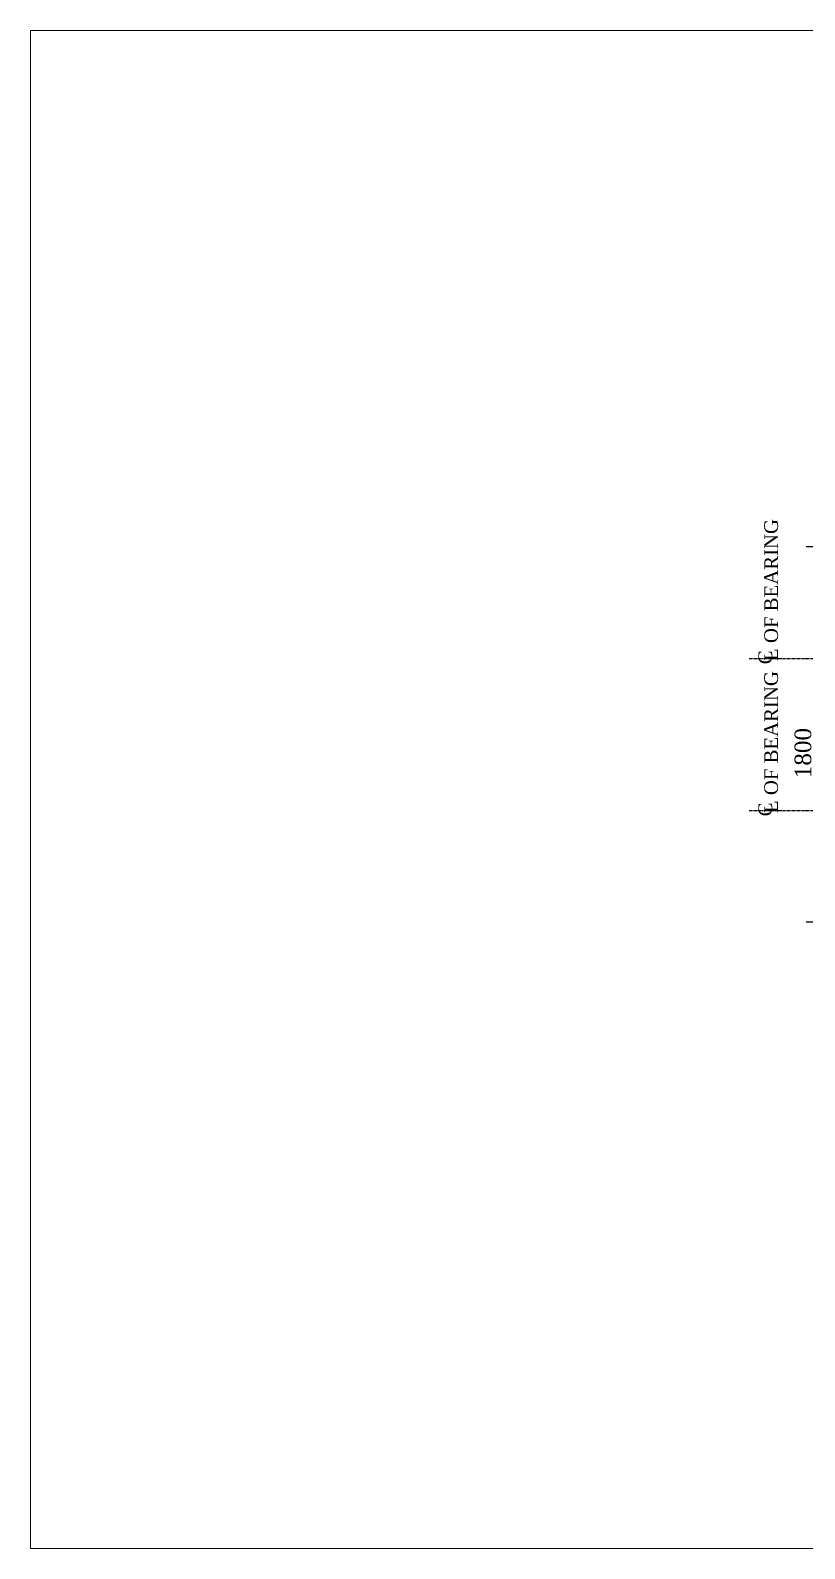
# Model space of a CAD drawing. Header units: millimetres. Extents: x -29779 to 80452, y -13100 to 39577.
# Drawn here: x 52420 to 56136, y 14511 to 21799 of the extents above; entities that cross this region are included whole.
import ezdxf

# ---------------------------------------------------------------- set-up
doc = ezdxf.new("R2010")
doc.units = ezdxf.units.MM
doc.header["$LTSCALE"] = 3
doc.linetypes.add('CENTER', pattern=[50.8, 31.75, -6.35, 6.35, -6.35])
for name, color, linetype in [('Center Line', 34, 'Continuous'), ('dim', 4, 'Continuous'), ('Text', 7, 'Continuous')]:
    doc.layers.add(name, color=color, linetype=linetype)
doc.layers.add('Dimision', color=4, linetype='Continuous', lineweight=13)
doc.styles.get("Standard").update_dxf_attribs({"font": 'times.ttf'})
doc.dimstyles.new('Copy of ISO-90', dxfattribs={"dimtxt": 90, "dimasz": 0.7, "dimexe": 1, "dimexo": 60, "dimgap": 75, "dimtad": 1, "dimdec": 0, "dimlfac": -1, "dimzin": 1, "dimdsep": 46, "dimtxsty": 'Standard', "dimblk": 'DIM', "dimcen": 60, "dimclrd": 256, "dimclre": 256, "dimclrt": 256, "dimadec": 0, "dimazin": 0, "dimtfac": 1, "dimtdec": 0, "dimtix": 1, "dimtofl": 0, "dimtmove": 0, "dimatfit": 3, "dimldrblk": 'DOT', "dimfxl": 60, "dimfxlon": 1, "dimtolj": 1, "dimlwd": -1, "dimarcsym": 0})

# ---------------------------------------------------------------- blocks, each defined once
blk = doc.blocks.new('DIM')
at = {"layer": 'dim'}
for p, q in [((-101, 0), (101, 0)), ((0, -101), (0, 101))]:
    blk.add_line(p, q, dxfattribs=at)
at = {"layer": 'dim', "const_width": 25.4}
blk.add_lwpolyline([(-13, 0, 1), (13, 0, 1)], format="xyb", close=True, dxfattribs=at)
blk = doc.blocks.new('*D275')
at = {"layer": 'Defpoints', "color": 0, "linetype": 'Continuous', "ltscale": 0.1, "transparency": 16777216}
for p in [(56194.4, 19319.8), (56414.3, 19319.8), (56368.6, 17519.8)]:
    blk.add_point(p, dxfattribs=at)
at = {"layer": 'Dimision', "linetype": 'Continuous', "lineweight": -2, "ltscale": 0.1, "transparency": 16777216}
for p, q in [((56239.4, 19319.8), (56193.4, 19319.8)), ((56239.4, 17519.8), (56193.4, 17519.8))]:
    blk.add_line(p, q, dxfattribs=at)
at = {"layer": 'Dimision', "linetype": 'Continuous', "ltscale": 0.1, "transparency": 16777216}
blk.add_line((56194.4, 17520.3), (56194.4, 19319.3), dxfattribs=at)
at = {"layer": 'Dimision', "linetype": 'Continuous', "ltscale": 0.1, "transparency": 16777216, "xscale": 0.5, "yscale": 0.5, "zscale": 0.5}
for p, rotation in [((56194.4, 19319.8), 90), ((56194.4, 17519.8), 270)]:
    blk.add_blockref('DIM', p, dxfattribs=dict(at, rotation=rotation))
at = {"layer": 'Dimision', "linetype": 'Continuous', "ltscale": 0.1, "transparency": 16777216, "insert": (56128.7, 18330), "char_height": 80, "attachment_point": 5, "rotation": 90}
blk.add_mtext('\\A1;1800', dxfattribs=at)
blk = doc.blocks.new('_Dot')
at = {"color": 0, "linetype": 'ByBlock', "lineweight": -2}
blk.add_line((-0.5, 0), (-1, 0), dxfattribs=at)
at = {"color": 0, "linetype": 'ByBlock', "const_width": 0.5}
blk.add_lwpolyline([(-0.25, 0, 1), (0.25, 0, 1)], format="xyb", close=True, dxfattribs=at)

msp = doc.modelspace()

# ---------------------------------------------------------------- linework, layer by layer
at = {"layer": 'Center Line', "linetype": 'CENTER', "ltscale": 0.15}
for points in [[(55869.94, 18784.81), (63147.21, 18784.81)], [(55869.94, 18054.81), (63147.21, 18054.81)]]:
    msp.add_lwpolyline(points, dxfattribs=at)
at = {"layer": 'Dimision', "linetype": 'Continuous', "ltscale": 0.1}
msp.add_lwpolyline([(52420.37, 14511.36), (69457.4, 14511.36), (69457.4, 21799.27), (52420.37, 21799.27)], close=True, dxfattribs=at)

# ---------------------------------------------------------------- texts
at = {"layer": 'Text', "ltscale": 10, "char_height": 66, "width": 7247.2038, "attachment_point": 1, "rotation": 90}
for s, insert in [('L OF BEARING', (55942.44, 18772.42)), ('C', (55914.36, 18756.49)), ('L OF BEARING', (55942.44, 18042.42)), ('C', (55914.36, 18026.49))]:
    msp.add_mtext(s, dxfattribs=dict(at, insert=insert))

# ---------------------------------------------------------------- dimensions: what is measured, and where the dimension line sits
at = {"layer": 'Dimision', "linetype": 'Continuous', "ltscale": 0.1}
dim = msp.add_linear_dim(base=(56194.38, 19319.81), p1=(56368.63, 17519.81), p2=(56414.25, 19319.81), angle=90, dimstyle='Copy of ISO-90', override={"dimtxt": 80, "dimasz": 0.5, "dimgap": 25, "dimfxl": 45}, dxfattribs=at)
dim.commit()
dim.dimension.update_dxf_attribs({"geometry": '*D275', "text_midpoint": (56194.38, 18329.98), "dimtype": 160})

doc.saveas('drawing.dxf')
